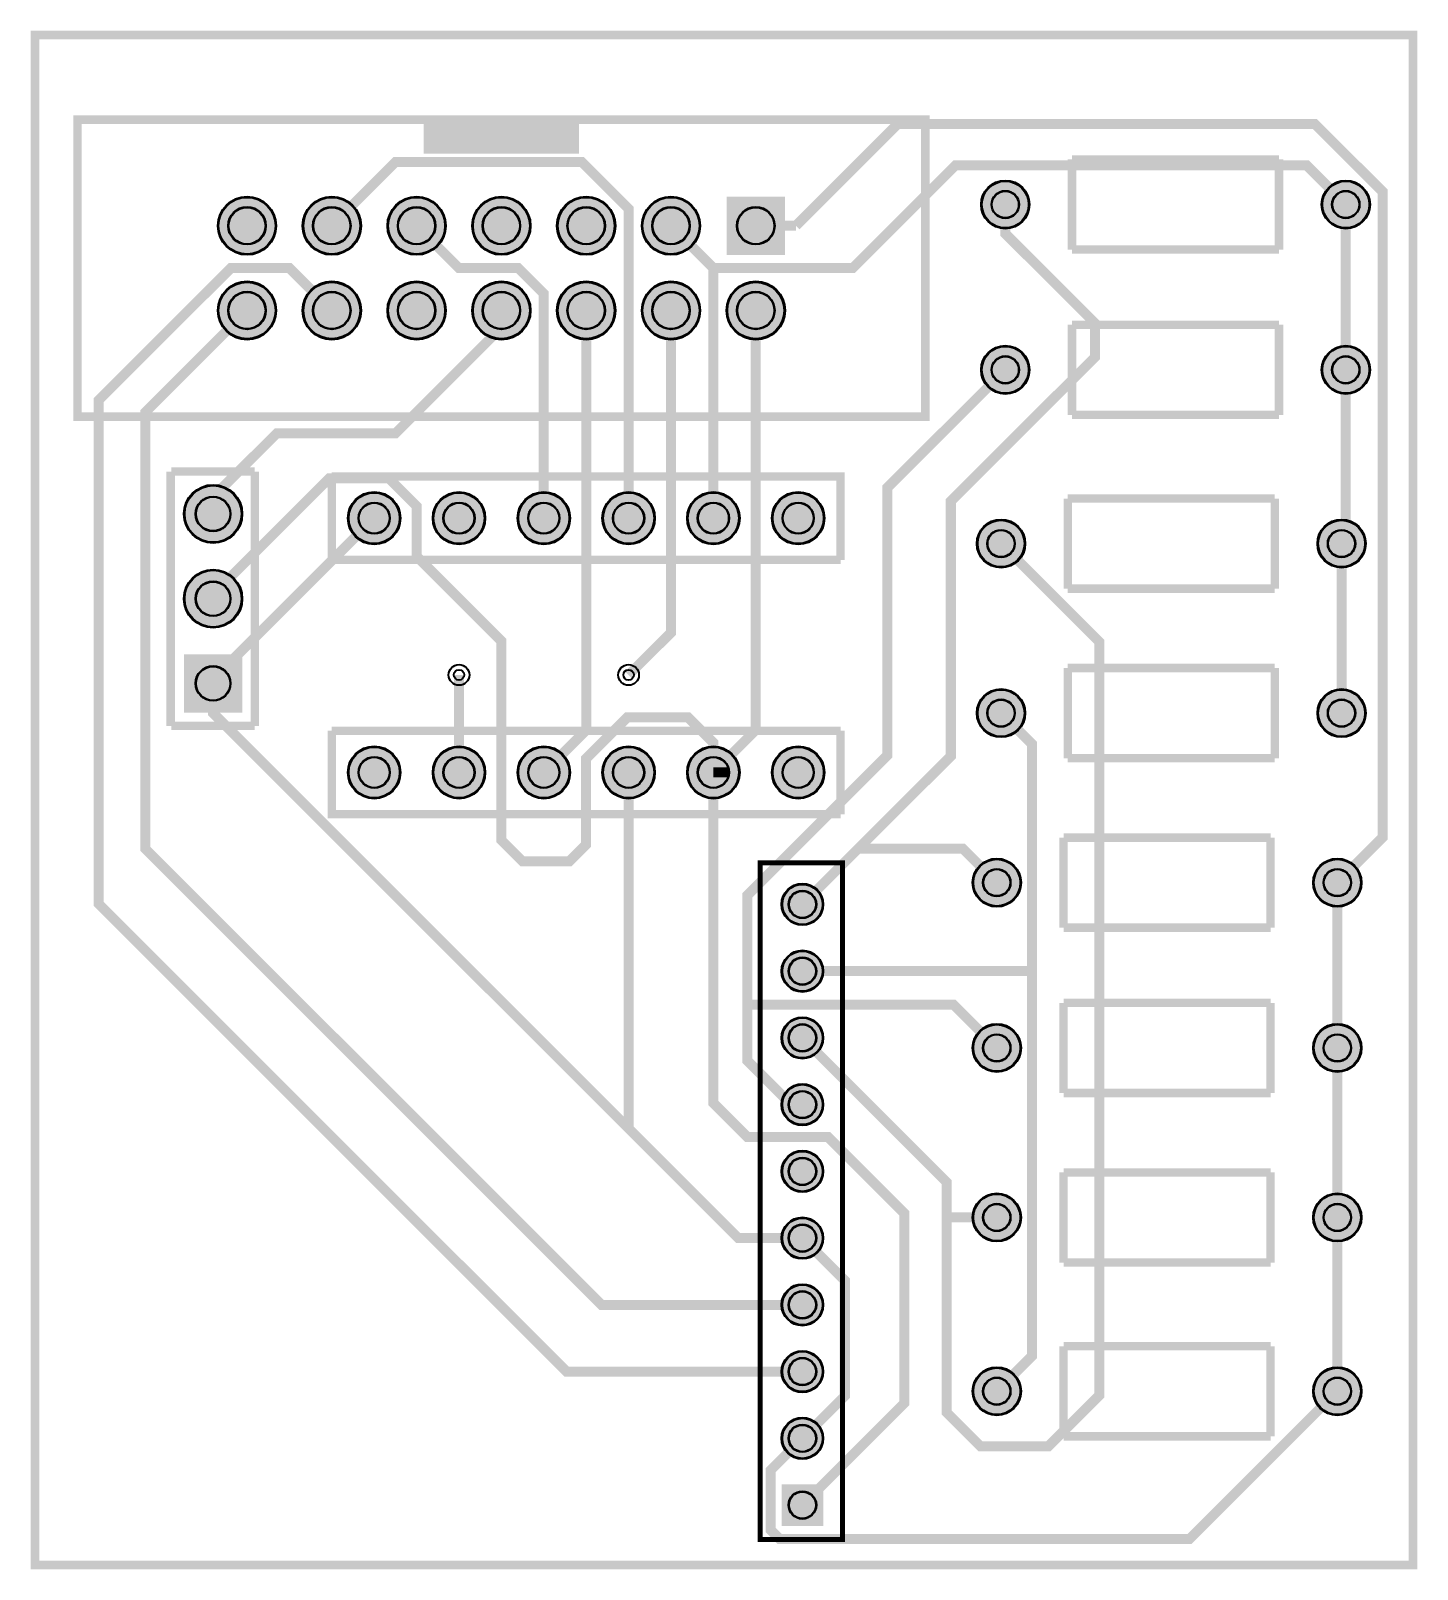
# Model space of a CAD drawing. Header units: millimetres. Extents: x 66.2 to 107.7, y 21.1 to 67.2.
import ezdxf

# ---------------------------------------------------------------- set-up
doc = ezdxf.new("R2010")
doc.units = ezdxf.units.MM
for name, color, linetype, true_color in [('BoardOutLine', 7, 'Continuous', 0xff00ff), ('BottomLayer', 7, 'Continuous', 0x0000ff), ('BottomSolderMaskLayer', 7, 'Continuous', 0xaa00ff), ('Document', 7, 'Continuous', 0xffffff), ('Hole', 7, 'Continuous', 0x222222), ('Multi-Layer', 7, 'Continuous', 0xc0c0c0), ('TopSilkLayer', 7, 'Continuous', 0xffcc00), ('TopSolderMaskLayer', 7, 'Continuous', 0x800080)]:
    doc.layers.add(name, color=color, linetype=linetype, true_color=true_color)

msp = doc.modelspace()

# ---------------------------------------------------------------- hatches: boundary and pattern name
at = {"layer": 'BottomSolderMaskLayer'}
for points in [[(94.632, 61.976, 1), (96.083, 61.976, 1)], [(104.832, 61.976, 1), (106.283, 61.976, 1)], [(71.769, 61.341, 1), (73.519, 61.341, 1)], [(74.309, 61.341, 1), (76.059, 61.341, 1)], [(76.849, 61.341, 1), (78.599, 61.341, 1)], [(79.389, 61.341, 1), (81.139, 61.341, 1)], [(81.929, 61.341, 1), (83.679, 61.341, 1)], [(84.469, 61.341, 1), (86.219, 61.341, 1)], [(87.009, 62.216), (88.759, 62.216), (88.759, 60.466), (87.009, 60.466)], [(71.769, 58.801, 1), (73.519, 58.801, 1)], [(74.309, 58.801, 1), (76.059, 58.801, 1)], [(76.849, 58.801, 1), (78.599, 58.801, 1)], [(79.389, 58.801, 1), (81.139, 58.801, 1)], [(81.929, 58.801, 1), (83.679, 58.801, 1)], [(84.469, 58.801, 1), (86.219, 58.801, 1)], [(87.009, 58.801, 1), (88.759, 58.801, 1)], [(94.632, 57.023, 1), (96.083, 57.023, 1)], [(104.832, 57.023, 1), (106.283, 57.023, 1)], [(70.753, 52.705, 1), (72.504, 52.705, 1)], [(75.667, 52.578, 1), (77.242, 52.578, 1)], [(78.207, 52.578, 1), (79.782, 52.578, 1)], [(80.747, 52.578, 1), (82.322, 52.578, 1)], [(83.287, 52.578, 1), (84.862, 52.578, 1)], [(85.827, 52.578, 1), (87.402, 52.578, 1)], [(88.367, 52.578, 1), (89.942, 52.578, 1)], [(94.505, 51.816, 1), (95.956, 51.816, 1)], [(104.705, 51.816, 1), (106.156, 51.816, 1)], [(70.753, 50.165, 1), (72.504, 50.165, 1)], [(70.753, 46.75), (70.753, 48.501), (72.504, 48.501), (72.504, 46.75)], [(94.505, 46.736, 1), (95.956, 46.736, 1)], [(104.705, 46.736, 1), (106.156, 46.736, 1)], [(75.667, 44.958, 1), (77.242, 44.958, 1)], [(78.207, 44.958, 1), (79.782, 44.958, 1)], [(80.747, 44.958, 1), (82.322, 44.958, 1)], [(83.287, 44.958, 1), (84.862, 44.958, 1)], [(85.827, 44.958, 1), (87.402, 44.958, 1)], [(88.367, 44.958, 1), (89.942, 44.958, 1)], [(94.378, 41.656, 1), (95.829, 41.656, 1)], [(104.578, 41.656, 1), (106.029, 41.656, 1)], [(88.656, 41.004, 1), (89.906, 41.004, 1)], [(88.656, 39.004, 1), (89.906, 39.004, 1)], [(88.656, 37.004, 1), (89.906, 37.004, 1)], [(94.378, 36.703, 1), (95.829, 36.703, 1)], [(104.578, 36.703, 1), (106.029, 36.703, 1)], [(88.656, 35.004, 1), (89.906, 35.004, 1)], [(88.656, 33.004, 1), (89.906, 33.004, 1)], [(94.378, 31.623, 1), (95.829, 31.623, 1)], [(104.578, 31.623, 1), (106.029, 31.623, 1)], [(88.656, 31.004, 1), (89.906, 31.004, 1)], [(88.656, 29.004, 1), (89.906, 29.004, 1)], [(88.656, 27.004, 1), (89.906, 27.004, 1)], [(94.378, 26.416, 1), (95.829, 26.416, 1)], [(104.578, 26.416, 1), (106.029, 26.416, 1)], [(88.656, 25.004, 1), (89.906, 25.004, 1)], [(88.656, 22.379), (88.656, 23.629), (89.906, 23.629), (89.906, 22.379)]]:
    msp.add_hatch(color=256, dxfattribs=at).paths.add_polyline_path(points)
at = {"layer": 'Document'}
msp.add_hatch(color=256, dxfattribs=at).paths.add_polyline_path([(78.064, 64.521), (78.064, 63.621), (82.464, 63.621), (82.464, 64.521)])
at = {"layer": 'Multi-Layer'}
for points in [[(94.657, 61.976, 1), (96.057, 61.976, 1)], [(104.857, 61.976, 1), (106.257, 61.976, 1)], [(71.794, 61.341, 1), (73.494, 61.341, 1)], [(74.334, 61.341, 1), (76.034, 61.341, 1)], [(76.874, 61.341, 1), (78.574, 61.341, 1)], [(79.414, 61.341, 1), (81.114, 61.341, 1)], [(81.954, 61.341, 1), (83.654, 61.341, 1)], [(84.494, 61.341, 1), (86.194, 61.341, 1)], [(87.034, 62.191), (88.734, 62.191), (88.734, 60.491), (87.034, 60.491)], [(71.794, 58.801, 1), (73.494, 58.801, 1)], [(74.334, 58.801, 1), (76.034, 58.801, 1)], [(76.874, 58.801, 1), (78.574, 58.801, 1)], [(79.414, 58.801, 1), (81.114, 58.801, 1)], [(81.954, 58.801, 1), (83.654, 58.801, 1)], [(84.494, 58.801, 1), (86.194, 58.801, 1)], [(87.034, 58.801, 1), (88.734, 58.801, 1)], [(94.657, 57.023, 1), (96.057, 57.023, 1)], [(104.857, 57.023, 1), (106.257, 57.023, 1)], [(70.778, 52.705, 1), (72.478, 52.705, 1)], [(75.692, 52.578, 1), (77.216, 52.578, 1)], [(78.232, 52.578, 1), (79.756, 52.578, 1)], [(80.772, 52.578, 1), (82.296, 52.578, 1)], [(83.312, 52.578, 1), (84.836, 52.578, 1)], [(85.852, 52.578, 1), (87.376, 52.578, 1)], [(88.392, 52.578, 1), (89.916, 52.578, 1)], [(94.53, 51.816, 1), (95.93, 51.816, 1)], [(104.73, 51.816, 1), (106.13, 51.816, 1)], [(70.778, 50.165, 1), (72.478, 50.165, 1)], [(70.778, 46.775), (70.778, 48.475), (72.478, 48.475), (72.478, 46.775)], [(94.53, 46.736, 1), (95.93, 46.736, 1)], [(104.73, 46.736, 1), (106.13, 46.736, 1)], [(75.692, 44.958, 1), (77.216, 44.958, 1)], [(78.232, 44.958, 1), (79.756, 44.958, 1)], [(80.772, 44.958, 1), (82.296, 44.958, 1)], [(83.312, 44.958, 1), (84.836, 44.958, 1)], [(85.852, 44.958, 1), (87.376, 44.958, 1)], [(88.392, 44.958, 1), (89.916, 44.958, 1)], [(94.403, 41.656, 1), (95.803, 41.656, 1)], [(104.603, 41.656, 1), (106.003, 41.656, 1)], [(88.681, 41.004, 1), (89.881, 41.004, 1)], [(88.681, 39.004, 1), (89.881, 39.004, 1)], [(88.681, 37.004, 1), (89.881, 37.004, 1)], [(94.403, 36.703, 1), (95.803, 36.703, 1)], [(104.603, 36.703, 1), (106.003, 36.703, 1)], [(88.681, 35.004, 1), (89.881, 35.004, 1)], [(88.681, 33.004, 1), (89.881, 33.004, 1)], [(94.403, 31.623, 1), (95.803, 31.623, 1)], [(104.603, 31.623, 1), (106.003, 31.623, 1)], [(88.681, 31.004, 1), (89.881, 31.004, 1)], [(88.681, 29.004, 1), (89.881, 29.004, 1)], [(88.681, 27.004, 1), (89.881, 27.004, 1)], [(94.403, 26.416, 1), (95.803, 26.416, 1)], [(104.603, 26.416, 1), (106.003, 26.416, 1)], [(88.681, 25.004, 1), (89.881, 25.004, 1)], [(88.681, 22.404), (88.681, 23.604), (89.881, 23.604), (89.881, 22.404)]]:
    msp.add_hatch(color=256, dxfattribs=at).paths.add_polyline_path(points)
at = {"layer": 'TopSolderMaskLayer'}
for points in [[(94.632, 61.976, 1), (96.083, 61.976, 1)], [(104.832, 61.976, 1), (106.283, 61.976, 1)], [(71.769, 61.341, 1), (73.519, 61.341, 1)], [(74.309, 61.341, 1), (76.059, 61.341, 1)], [(76.849, 61.341, 1), (78.599, 61.341, 1)], [(79.389, 61.341, 1), (81.139, 61.341, 1)], [(81.929, 61.341, 1), (83.679, 61.341, 1)], [(84.469, 61.341, 1), (86.219, 61.341, 1)], [(87.009, 62.216), (88.759, 62.216), (88.759, 60.466), (87.009, 60.466)], [(71.769, 58.801, 1), (73.519, 58.801, 1)], [(74.309, 58.801, 1), (76.059, 58.801, 1)], [(76.849, 58.801, 1), (78.599, 58.801, 1)], [(79.389, 58.801, 1), (81.139, 58.801, 1)], [(81.929, 58.801, 1), (83.679, 58.801, 1)], [(84.469, 58.801, 1), (86.219, 58.801, 1)], [(87.009, 58.801, 1), (88.759, 58.801, 1)], [(94.632, 57.023, 1), (96.083, 57.023, 1)], [(104.832, 57.023, 1), (106.283, 57.023, 1)], [(70.753, 52.705, 1), (72.504, 52.705, 1)], [(75.667, 52.578, 1), (77.242, 52.578, 1)], [(78.207, 52.578, 1), (79.782, 52.578, 1)], [(80.747, 52.578, 1), (82.322, 52.578, 1)], [(83.287, 52.578, 1), (84.862, 52.578, 1)], [(85.827, 52.578, 1), (87.402, 52.578, 1)], [(88.367, 52.578, 1), (89.942, 52.578, 1)], [(94.505, 51.816, 1), (95.956, 51.816, 1)], [(104.705, 51.816, 1), (106.156, 51.816, 1)], [(70.753, 50.165, 1), (72.504, 50.165, 1)], [(70.753, 46.75), (70.753, 48.501), (72.504, 48.501), (72.504, 46.75)], [(94.505, 46.736, 1), (95.956, 46.736, 1)], [(104.705, 46.736, 1), (106.156, 46.736, 1)], [(75.667, 44.958, 1), (77.242, 44.958, 1)], [(78.207, 44.958, 1), (79.782, 44.958, 1)], [(80.747, 44.958, 1), (82.322, 44.958, 1)], [(83.287, 44.958, 1), (84.862, 44.958, 1)], [(85.827, 44.958, 1), (87.402, 44.958, 1)], [(88.367, 44.958, 1), (89.942, 44.958, 1)], [(94.378, 41.656, 1), (95.829, 41.656, 1)], [(104.578, 41.656, 1), (106.029, 41.656, 1)], [(88.656, 41.004, 1), (89.906, 41.004, 1)], [(88.656, 39.004, 1), (89.906, 39.004, 1)], [(88.656, 37.004, 1), (89.906, 37.004, 1)], [(94.378, 36.703, 1), (95.829, 36.703, 1)], [(104.578, 36.703, 1), (106.029, 36.703, 1)], [(88.656, 35.004, 1), (89.906, 35.004, 1)], [(88.656, 33.004, 1), (89.906, 33.004, 1)], [(94.378, 31.623, 1), (95.829, 31.623, 1)], [(104.578, 31.623, 1), (106.029, 31.623, 1)], [(88.656, 31.004, 1), (89.906, 31.004, 1)], [(88.656, 29.004, 1), (89.906, 29.004, 1)], [(88.656, 27.004, 1), (89.906, 27.004, 1)], [(94.378, 26.416, 1), (95.829, 26.416, 1)], [(104.578, 26.416, 1), (106.029, 26.416, 1)], [(88.656, 25.004, 1), (89.906, 25.004, 1)], [(88.656, 22.379), (88.656, 23.629), (89.906, 23.629), (89.906, 22.379)]]:
    msp.add_hatch(color=256, dxfattribs=at).paths.add_polyline_path(points)

# ---------------------------------------------------------------- linework, layer by layer
at = {"layer": 'BoardOutLine', "const_width": 0.254}
msp.add_lwpolyline([(66.294, 64.897), (66.294, 66.04), (66.294, 67.056), (107.569, 67.056), (107.569, 21.209), (66.294, 21.209), (66.294, 64.897), (66.294, 67.056), (68.326, 67.056)], dxfattribs=at)
at = {"layer": 'BottomLayer', "const_width": 0.3}
for points in [[(105.304, 41.656), (106.66, 43.012), (106.66, 62.362), (104.63, 64.389), (92.134, 64.389), (89.086, 61.341)], [(75.184, 61.341), (77.089, 63.246), (82.677, 63.246), (84.074, 61.849), (84.074, 52.578)], [(86.614, 60.071), (90.787, 60.071), (93.863, 63.147), (104.387, 63.147), (105.557, 61.976)], [(89.281, 41.003), (93.726, 45.448), (93.726, 53.086), (98.044, 57.404), (98.044, 58.42), (95.357, 61.107), (95.357, 61.976)], [(105.557, 57.023), (105.557, 61.976)], [(81.534, 52.578), (81.534, 59.306), (80.77, 60.07), (78.995, 60.07), (77.724, 61.341)], [(86.614, 60.071), (85.344, 61.341)], [(87.884, 61.341), (89.085, 61.341)], [(75.184, 58.801), (73.914, 60.071), (72.159, 60.071), (68.199, 56.111), (68.199, 41.021), (82.217, 27.003), (89.281, 27.003)], [(86.614, 52.578), (86.614, 60.071)], [(72.644, 58.801), (69.596, 55.753), (69.596, 42.672), (83.264, 29.004), (89.281, 29.004)], [(71.628, 52.705), (71.628, 53.213), (73.533, 55.118), (77.089, 55.118), (80.264, 58.293), (80.264, 58.801)], [(82.804, 58.801), (82.804, 46.228), (81.534, 44.958)], [(84.074, 47.879), (85.344, 49.149), (85.344, 58.801)], [(87.884, 58.801), (87.884, 46.228), (87.045, 45.389), (87.045, 44.958)], [(95.357, 57.023), (91.821, 53.487), (91.821, 45.466), (87.63, 41.275), (87.63, 36.322), (88.948, 35.004), (89.281, 35.004)], [(105.43, 51.816), (105.557, 51.943), (105.557, 57.023)], [(71.628, 50.038), (71.628, 50.292), (75.108, 53.772), (76.894, 53.772), (77.724, 52.941), (77.724, 51.435), (80.264, 48.895), (80.264, 42.926), (80.899, 42.291), (82.296, 42.291), (82.797, 42.791), (82.797, 45.372), (84.034, 46.609), (85.852, 46.609), (86.614, 45.847), (86.614, 44.958)], [(71.628, 47.625), (71.628, 47.752), (76.454, 52.578)], [(95.23, 51.816), (98.171, 48.875), (98.171, 26.289), (96.647, 24.765), (94.615, 24.765), (93.599, 25.781), (93.599, 31.623), (94.051, 31.623)], [(105.43, 46.736), (105.43, 51.816)], [(78.994, 44.958), (78.994, 47.879)], [(71.628, 47.625), (71.628, 46.736), (87.36, 31.004), (89.281, 31.004)], [(95.23, 46.736), (96.159, 45.807), (96.159, 39.004)], [(84.074, 44.958), (84.074, 34.29), (87.361, 31.003), (89.281, 31.003)], [(87.045, 44.958), (86.614, 44.958)], [(86.614, 44.958), (86.614, 35.052), (87.63, 34.036), (90.043, 34.036), (92.329, 31.75), (92.329, 26.053), (89.281, 23.005)], [(89.281, 41.003), (90.95, 42.672), (94.087, 42.672), (95.103, 41.656)], [(105.303, 36.703), (105.303, 41.656)], [(89.281, 39.004), (96.159, 39.004)], [(96.159, 39.004), (96.159, 27.472), (95.103, 26.416)], [(95.103, 36.703), (93.802, 38.004), (87.63, 38.004)], [(94.051, 31.623), (93.599, 31.623), (93.599, 32.685), (89.281, 37.003)], [(105.303, 31.623), (105.303, 36.703)], [(94.051, 31.623), (95.103, 31.623)], [(105.303, 26.416), (105.303, 31.623)], [(89.281, 31.003), (90.551, 29.733), (90.551, 26.274), (89.281, 25.004)], [(89.281, 25.004), (88.329, 24.052), (88.329, 22.259), (88.599, 21.99), (100.877, 21.99), (105.303, 26.416)]]:
    msp.add_lwpolyline(points, dxfattribs=at)
at = {"layer": 'BottomSolderMaskLayer'}
for centre, radius in [((95.357, 61.976), 0.725), ((105.557, 61.976), 0.725), ((95.357, 61.976), 0.415), ((105.557, 61.976), 0.415), ((72.644, 61.341), 0.875), ((72.644, 61.341), 0.566), ((75.184, 61.341), 0.875), ((75.184, 61.341), 0.566), ((77.724, 61.341), 0.875), ((77.724, 61.341), 0.566), ((80.264, 61.341), 0.875), ((80.264, 61.341), 0.566), ((82.804, 61.341), 0.875), ((82.804, 61.341), 0.566), ((85.344, 61.341), 0.875), ((85.344, 61.341), 0.566), ((87.884, 61.341), 0.566), ((72.644, 58.801), 0.875), ((75.184, 58.801), 0.875), ((77.724, 58.801), 0.875), ((80.264, 58.801), 0.875), ((82.804, 58.801), 0.875), ((85.344, 58.801), 0.875), ((87.884, 58.801), 0.875), ((72.644, 58.801), 0.566), ((75.184, 58.801), 0.566), ((77.724, 58.801), 0.566), ((80.264, 58.801), 0.566), ((82.804, 58.801), 0.566), ((85.344, 58.801), 0.566), ((87.884, 58.801), 0.566), ((95.357, 57.023), 0.725), ((105.557, 57.023), 0.725), ((95.357, 57.023), 0.415), ((105.557, 57.023), 0.415), ((71.628, 52.705), 0.875), ((71.628, 52.705), 0.525), ((76.454, 52.578), 0.787), ((76.454, 52.578), 0.472), ((78.994, 52.578), 0.787), ((78.994, 52.578), 0.472), ((81.534, 52.578), 0.787), ((81.534, 52.578), 0.472), ((84.074, 52.578), 0.787), ((84.074, 52.578), 0.472), ((86.614, 52.578), 0.787), ((86.614, 52.578), 0.472), ((89.154, 52.578), 0.787), ((89.154, 52.578), 0.472), ((95.23, 51.816), 0.725), ((95.23, 51.816), 0.415), ((105.43, 51.816), 0.725), ((105.43, 51.816), 0.415), ((71.628, 50.165), 0.875), ((71.628, 50.165), 0.525), ((71.628, 47.625), 0.525), ((95.23, 46.736), 0.725), ((95.23, 46.736), 0.415), ((105.43, 46.736), 0.725), ((105.43, 46.736), 0.415), ((76.454, 44.958), 0.787), ((78.994, 44.958), 0.787), ((81.534, 44.958), 0.787), ((84.074, 44.958), 0.787), ((86.614, 44.958), 0.787), ((89.154, 44.958), 0.787), ((76.454, 44.958), 0.472), ((78.994, 44.958), 0.472), ((81.534, 44.958), 0.472), ((84.074, 44.958), 0.472), ((86.614, 44.958), 0.472), ((89.154, 44.958), 0.472), ((95.103, 41.656), 0.725), ((95.103, 41.656), 0.415), ((105.303, 41.656), 0.725), ((105.303, 41.656), 0.415), ((89.281, 41.004), 0.625), ((89.281, 41.004), 0.417), ((89.281, 39.004), 0.625), ((89.281, 39.004), 0.417), ((89.281, 37.004), 0.625), ((89.281, 37.004), 0.417), ((95.103, 36.703), 0.725), ((105.303, 36.703), 0.725), ((95.103, 36.703), 0.415), ((105.303, 36.703), 0.415), ((89.281, 35.004), 0.625), ((89.281, 35.004), 0.417), ((89.281, 33.004), 0.625), ((89.281, 33.004), 0.417), ((95.103, 31.623), 0.725), ((105.303, 31.623), 0.725), ((95.103, 31.623), 0.415), ((105.303, 31.623), 0.415), ((89.281, 31.004), 0.625), ((89.281, 31.004), 0.417), ((89.281, 29.004), 0.625), ((89.281, 29.004), 0.417), ((89.281, 27.004), 0.625), ((89.281, 27.004), 0.417), ((95.103, 26.416), 0.725), ((95.103, 26.416), 0.415), ((105.303, 26.416), 0.725), ((105.303, 26.416), 0.415), ((89.281, 25.004), 0.625), ((89.281, 25.004), 0.417), ((89.281, 23.004), 0.417)]:
    msp.add_circle(centre, radius, dxfattribs=at)
at = {"layer": 'Hole'}
for centre in [(78.994, 47.879), (84.074, 47.879)]:
    msp.add_circle(centre, 0.155, dxfattribs=at)
at = {"layer": 'Multi-Layer'}
for centre, radius in [((95.357, 61.976), 0.7), ((95.357, 61.976), 0.4), ((105.557, 61.976), 0.7), ((105.557, 61.976), 0.4), ((72.644, 61.341), 0.85), ((72.644, 61.341), 0.55), ((75.184, 61.341), 0.85), ((75.184, 61.341), 0.55), ((77.724, 61.341), 0.85), ((77.724, 61.341), 0.55), ((80.264, 61.341), 0.85), ((80.264, 61.341), 0.55), ((82.804, 61.341), 0.85), ((82.804, 61.341), 0.55), ((85.344, 61.341), 0.85), ((85.344, 61.341), 0.55), ((87.884, 61.341), 0.55), ((72.644, 58.801), 0.85), ((75.184, 58.801), 0.85), ((77.724, 58.801), 0.85), ((80.264, 58.801), 0.85), ((82.804, 58.801), 0.85), ((85.344, 58.801), 0.85), ((87.884, 58.801), 0.85), ((72.644, 58.801), 0.55), ((75.184, 58.801), 0.55), ((77.724, 58.801), 0.55), ((80.264, 58.801), 0.55), ((82.804, 58.801), 0.55), ((85.344, 58.801), 0.55), ((87.884, 58.801), 0.55), ((95.357, 57.023), 0.7), ((105.557, 57.023), 0.7), ((95.357, 57.023), 0.4), ((105.557, 57.023), 0.4), ((71.628, 52.705), 0.85), ((71.628, 52.705), 0.51), ((76.454, 52.578), 0.762), ((76.454, 52.578), 0.457), ((78.994, 52.578), 0.762), ((78.994, 52.578), 0.457), ((81.534, 52.578), 0.762), ((81.534, 52.578), 0.457), ((84.074, 52.578), 0.762), ((84.074, 52.578), 0.457), ((86.614, 52.578), 0.762), ((86.614, 52.578), 0.457), ((89.154, 52.578), 0.762), ((89.154, 52.578), 0.457), ((95.23, 51.816), 0.7), ((95.23, 51.816), 0.4), ((105.43, 51.816), 0.7), ((105.43, 51.816), 0.4), ((71.628, 50.165), 0.85), ((71.628, 50.165), 0.51), ((71.628, 47.625), 0.51), ((78.994, 47.879), 0.31), ((84.074, 47.879), 0.31), ((95.23, 46.736), 0.7), ((95.23, 46.736), 0.4), ((105.43, 46.736), 0.7), ((105.43, 46.736), 0.4), ((76.454, 44.958), 0.762), ((78.994, 44.958), 0.762), ((81.534, 44.958), 0.762), ((84.074, 44.958), 0.762), ((86.614, 44.958), 0.762), ((89.154, 44.958), 0.762), ((76.454, 44.958), 0.457), ((78.994, 44.958), 0.457), ((81.534, 44.958), 0.457), ((84.074, 44.958), 0.457), ((86.614, 44.958), 0.457), ((89.154, 44.958), 0.457), ((95.103, 41.656), 0.7), ((95.103, 41.656), 0.4), ((105.303, 41.656), 0.7), ((105.303, 41.656), 0.4), ((89.281, 41.004), 0.6), ((89.281, 41.004), 0.4), ((89.281, 39.004), 0.6), ((89.281, 39.004), 0.4), ((89.281, 37.004), 0.6), ((89.281, 37.004), 0.4), ((95.103, 36.703), 0.7), ((105.303, 36.703), 0.7), ((95.103, 36.703), 0.4), ((105.303, 36.703), 0.4), ((89.281, 35.004), 0.6), ((89.281, 35.004), 0.4), ((89.281, 33.004), 0.6), ((89.281, 33.004), 0.4), ((95.103, 31.623), 0.7), ((105.303, 31.623), 0.7), ((95.103, 31.623), 0.4), ((105.303, 31.623), 0.4), ((89.281, 31.004), 0.6), ((89.281, 31.004), 0.4), ((89.281, 29.004), 0.6), ((89.281, 29.004), 0.4), ((89.281, 27.004), 0.6), ((89.281, 27.004), 0.4), ((95.103, 26.416), 0.7), ((95.103, 26.416), 0.4), ((105.303, 26.416), 0.7), ((105.303, 26.416), 0.4), ((89.281, 25.004), 0.6), ((89.281, 25.004), 0.4), ((89.281, 23.004), 0.4)]:
    msp.add_circle(centre, radius, dxfattribs=at)
at = {"layer": 'TopSilkLayer'}
for points, const_width in [([(67.564, 64.521), (92.964, 64.521), (92.964, 55.621), (67.564, 55.621), (67.564, 64.521)], 0.254), ([(78.064, 64.516), (82.464, 64.516), (82.464, 63.627), (78.064, 63.627), (78.064, 64.516)], 0.254), ([(88.011, 21.971), (88.011, 42.254), (90.481, 42.254), (90.481, 21.971), (88.011, 21.971)], 0.15)]:
    msp.add_lwpolyline(points, close=True, dxfattribs=dict(at, const_width=const_width))
at = {"layer": 'TopSilkLayer', "const_width": 0.254}
for points in [[(97.357, 63.326), (103.557, 63.326)], [(97.357, 60.626), (97.357, 63.326)], [(103.557, 60.626), (103.557, 63.326)], [(97.357, 60.626), (103.557, 60.626)], [(97.357, 58.373), (103.557, 58.373)], [(97.357, 55.673), (97.357, 58.373)], [(103.557, 55.673), (103.557, 58.373)], [(97.357, 55.673), (103.557, 55.673)], [(70.358, 46.355), (70.358, 53.975)], [(70.378, 53.975), (72.878, 53.975)], [(72.878, 46.355), (72.878, 53.975)], [(75.184, 53.828), (90.424, 53.828), (90.424, 51.328)], [(75.184, 51.328), (75.184, 53.828)], [(97.23, 53.166), (103.43, 53.166)], [(97.23, 50.466), (97.23, 53.166)], [(103.43, 50.466), (103.43, 53.166)], [(75.184, 51.328), (90.424, 51.328)], [(97.23, 50.466), (103.43, 50.466)], [(97.23, 48.086), (103.43, 48.086)], [(97.23, 45.386), (97.23, 48.086)], [(103.43, 45.386), (103.43, 48.086)], [(70.378, 46.355), (72.878, 46.355)], [(90.424, 46.208), (75.184, 46.208)], [(90.424, 43.708), (75.184, 43.708), (75.184, 46.208)], [(90.424, 46.208), (90.424, 43.708)], [(97.23, 45.386), (103.43, 45.386)], [(97.103, 43.006), (103.303, 43.006)], [(97.103, 40.306), (97.103, 43.006)], [(103.303, 40.306), (103.303, 43.006)], [(97.103, 40.306), (103.303, 40.306)], [(97.103, 38.053), (103.303, 38.053)], [(97.103, 35.353), (97.103, 38.053)], [(103.303, 35.353), (103.303, 38.053)], [(97.103, 35.353), (103.303, 35.353)], [(97.103, 32.973), (103.303, 32.973)], [(97.103, 30.273), (97.103, 32.973)], [(103.303, 30.273), (103.303, 32.973)], [(97.103, 30.273), (103.303, 30.273)], [(97.103, 27.766), (103.303, 27.766)], [(97.103, 25.066), (97.103, 27.766)], [(103.303, 25.066), (103.303, 27.766)], [(97.103, 25.066), (103.303, 25.066)]]:
    msp.add_lwpolyline(points, dxfattribs=at)
at = {"layer": 'TopSolderMaskLayer'}
for centre, radius in [((95.357, 61.976), 0.725), ((105.557, 61.976), 0.725), ((95.357, 61.976), 0.415), ((105.557, 61.976), 0.415), ((72.644, 61.341), 0.875), ((72.644, 61.341), 0.566), ((75.184, 61.341), 0.875), ((75.184, 61.341), 0.566), ((77.724, 61.341), 0.875), ((77.724, 61.341), 0.566), ((80.264, 61.341), 0.875), ((80.264, 61.341), 0.566), ((82.804, 61.341), 0.875), ((82.804, 61.341), 0.566), ((85.344, 61.341), 0.875), ((85.344, 61.341), 0.566), ((87.884, 61.341), 0.566), ((72.644, 58.801), 0.875), ((75.184, 58.801), 0.875), ((77.724, 58.801), 0.875), ((80.264, 58.801), 0.875), ((82.804, 58.801), 0.875), ((85.344, 58.801), 0.875), ((87.884, 58.801), 0.875), ((72.644, 58.801), 0.566), ((75.184, 58.801), 0.566), ((77.724, 58.801), 0.566), ((80.264, 58.801), 0.566), ((82.804, 58.801), 0.566), ((85.344, 58.801), 0.566), ((87.884, 58.801), 0.566), ((95.357, 57.023), 0.725), ((105.557, 57.023), 0.725), ((95.357, 57.023), 0.415), ((105.557, 57.023), 0.415), ((71.628, 52.705), 0.875), ((71.628, 52.705), 0.525), ((76.454, 52.578), 0.787), ((76.454, 52.578), 0.472), ((78.994, 52.578), 0.787), ((78.994, 52.578), 0.472), ((81.534, 52.578), 0.787), ((81.534, 52.578), 0.472), ((84.074, 52.578), 0.787), ((84.074, 52.578), 0.472), ((86.614, 52.578), 0.787), ((86.614, 52.578), 0.472), ((89.154, 52.578), 0.787), ((89.154, 52.578), 0.472), ((95.23, 51.816), 0.725), ((95.23, 51.816), 0.415), ((105.43, 51.816), 0.725), ((105.43, 51.816), 0.415), ((71.628, 50.165), 0.875), ((71.628, 50.165), 0.525), ((71.628, 47.625), 0.525), ((95.23, 46.736), 0.725), ((95.23, 46.736), 0.415), ((105.43, 46.736), 0.725), ((105.43, 46.736), 0.415), ((76.454, 44.958), 0.787), ((78.994, 44.958), 0.787), ((81.534, 44.958), 0.787), ((84.074, 44.958), 0.787), ((86.614, 44.958), 0.787), ((89.154, 44.958), 0.787), ((76.454, 44.958), 0.472), ((78.994, 44.958), 0.472), ((81.534, 44.958), 0.472), ((84.074, 44.958), 0.472), ((86.614, 44.958), 0.472), ((89.154, 44.958), 0.472), ((95.103, 41.656), 0.725), ((95.103, 41.656), 0.415), ((105.303, 41.656), 0.725), ((105.303, 41.656), 0.415), ((89.281, 41.004), 0.625), ((89.281, 41.004), 0.417), ((89.281, 39.004), 0.625), ((89.281, 39.004), 0.417), ((89.281, 37.004), 0.625), ((89.281, 37.004), 0.417), ((95.103, 36.703), 0.725), ((105.303, 36.703), 0.725), ((95.103, 36.703), 0.415), ((105.303, 36.703), 0.415), ((89.281, 35.004), 0.625), ((89.281, 35.004), 0.417), ((89.281, 33.004), 0.625), ((89.281, 33.004), 0.417), ((95.103, 31.623), 0.725), ((105.303, 31.623), 0.725), ((95.103, 31.623), 0.415), ((105.303, 31.623), 0.415), ((89.281, 31.004), 0.625), ((89.281, 31.004), 0.417), ((89.281, 29.004), 0.625), ((89.281, 29.004), 0.417), ((89.281, 27.004), 0.625), ((89.281, 27.004), 0.417), ((95.103, 26.416), 0.725), ((95.103, 26.416), 0.415), ((105.303, 26.416), 0.725), ((105.303, 26.416), 0.415), ((89.281, 25.004), 0.625), ((89.281, 25.004), 0.417), ((89.281, 23.004), 0.417)]:
    msp.add_circle(centre, radius, dxfattribs=at)

doc.saveas('drawing.dxf')
